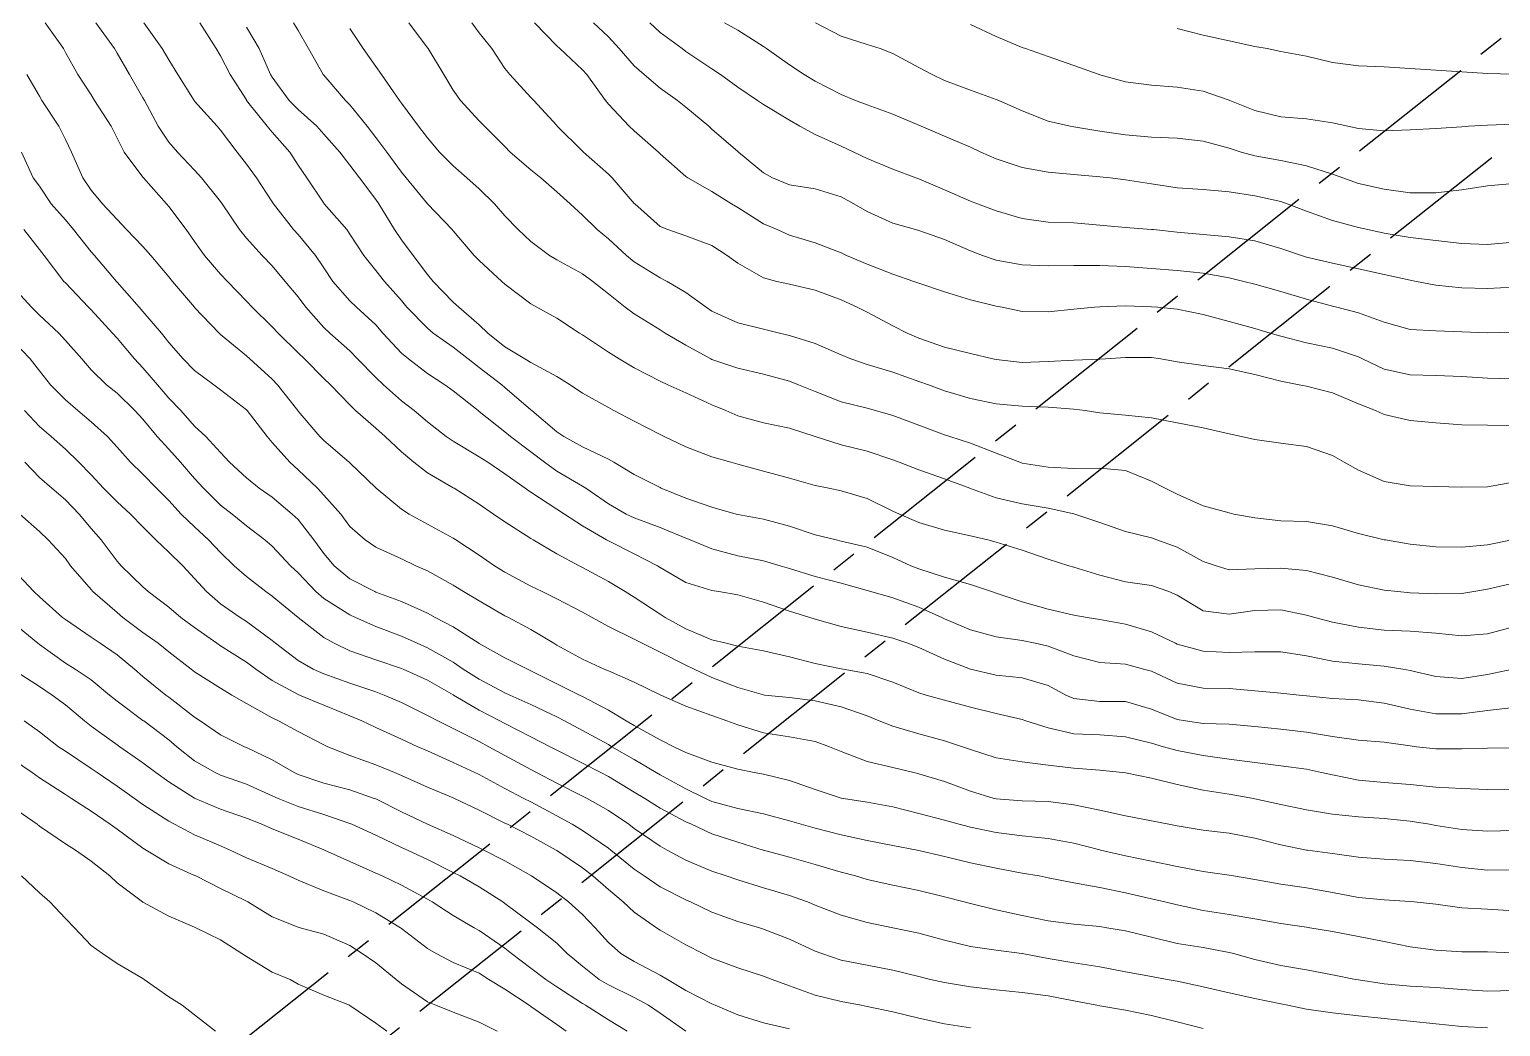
# Model space of a CAD drawing. Header units: centimetres. Extents: x 0 to 642158, y -847 to 649707.
# Drawn here: x 617136.56 to 617165, y 620487.84 to 620507.12 of the extents above; entities that cross this region are included whole.
import ezdxf

# ---------------------------------------------------------------- set-up
doc = ezdxf.new("R2010")
doc.units = ezdxf.units.CM
doc.header["$MEASUREMENT"] = 0
doc.linetypes.add('CENTERX2', pattern=[4, 2.5, -0.5, 0.5, -0.5])
doc.layers.add('SPW_parcellaire cadastral', color=7, linetype='CENTERX2', lineweight=25, true_color=0xff0542)
doc.layers.add('WAL_topographie 0.5', color=253, linetype='Continuous', lineweight=20)

msp = doc.modelspace()

# ---------------------------------------------------------------- linework, layer by layer
at = {"layer": 'SPW_parcellaire cadastral'}
for points in [[(617082.838, 620766.859), (617087.915, 620758.877), (617126.08, 620714.089), (617140.94, 620702.104), (617180.2, 620666.244), (617198.721, 620649.645), (617202.743, 620647.528), (617211.738, 620638.85), (617219.57, 620629.325), (617224.544, 620619.8), (617242.443, 620568.633), (617131.683, 620480.394), (616973.114, 620705.004), (617082.838, 620766.859)], [(617274.764, 620500.676), (617269.952, 620496.899), (617211.998, 620451.663), (617205.087, 620446.27), (617195.532, 620438.811), (617164.102, 620414.279), (617134.906, 620391.492), (617133.598, 620390.47), (617094.809, 620440.723), (617090.922, 620445.759), (617243.342, 620567.204), (617274.764, 620500.676)]]:
    msp.add_lwpolyline(points, dxfattribs=at)
at = {"layer": 'WAL_topographie 0.5'}
for points in [[(617165.25, 620492.419), (617164.75, 620492.424), (617164.25, 620492.439), (617163.75, 620492.47), (617163.25, 620492.52), (617162.75, 620492.56), (617162.25, 620492.604), (617161.75, 620492.703), (617161.54, 620492.75), (617161.25, 620492.814), (617160.75, 620492.879), (617160.25, 620492.942), (617159.75, 620493.01), (617159.25, 620493.077), (617158.75, 620493.176), (617158.482, 620493.25), (617158.25, 620493.316), (617157.75, 620493.442), (617157.25, 620493.477), (617156.75, 620493.502), (617156.25, 620493.618), (617155.822, 620493.75), (617155.75, 620493.775), (617155.25, 620493.893), (617154.75, 620494.016), (617154.25, 620494.148), (617153.892, 620494.25), (617153.75, 620494.295), (617153.25, 620494.501), (617152.75, 620494.666), (617152.288, 620494.75), (617152.25, 620494.757), (617151.75, 620494.862), (617151.25, 620494.991), (617150.75, 620495.104), (617150.25, 620495.197), (617150.026, 620495.25), (617149.75, 620495.318), (617149.25, 620495.531), (617148.847, 620495.75), (617148.75, 620495.811), (617148.25, 620496.145), (617148.076, 620496.25), (617147.75, 620496.443), (617147.25, 620496.715), (617147.182, 620496.75), (617146.75, 620496.98), (617146.293, 620497.25), (617146.25, 620497.276), (617145.75, 620497.598), (617145.528, 620497.75), (617145.25, 620497.94), (617144.765, 620498.25), (617144.75, 620498.259), (617144.25, 620498.544), (617143.986, 620498.75), (617143.75, 620498.952), (617143.435, 620499.25), (617143.25, 620499.408), (617142.863, 620499.75), (617142.75, 620499.859), (617142.378, 620500.25), (617142.25, 620500.374), (617141.875, 620500.75), (617141.75, 620500.87), (617141.363, 620501.25), (617141.25, 620501.373), (617140.862, 620501.75), (617140.75, 620501.868), (617140.382, 620502.25), (617140.25, 620502.387), (617139.942, 620502.75), (617139.75, 620503.023), (617139.584, 620503.25), (617139.25, 620503.698), (617139.206, 620503.75), (617138.761, 620504.25), (617138.75, 620504.263), (617138.384, 620504.75), (617138.25, 620505.019), (617138.134, 620505.25), (617137.816, 620505.75), (617137.75, 620505.855), (617137.49, 620506.25), (617137.25, 620506.674), (617137.211, 620506.75), (617136.861, 620507.25)], [(617165.25, 620493.228), (617164.75, 620493.222), (617164.25, 620493.206), (617163.75, 620493.206), (617163.375, 620493.25), (617163.25, 620493.264), (617162.75, 620493.335), (617162.25, 620493.379), (617161.75, 620493.45), (617161.25, 620493.532), (617160.75, 620493.589), (617160.25, 620493.643), (617159.75, 620493.688), (617159.25, 620493.699), (617158.905, 620493.75), (617158.75, 620493.775), (617158.25, 620493.975), (617157.75, 620494.122), (617157.25, 620494.125), (617156.75, 620494.183), (617156.597, 620494.25), (617156.25, 620494.431), (617155.75, 620494.584), (617155.25, 620494.635), (617154.75, 620494.75), (617154.75, 620494.75), (617154.25, 620494.943), (617153.75, 620495.168), (617153.537, 620495.25), (617153.25, 620495.352), (617152.75, 620495.468), (617152.25, 620495.573), (617151.75, 620495.716), (617151.645, 620495.75), (617151.25, 620495.872), (617150.75, 620496.048), (617150.25, 620496.187), (617149.882, 620496.25), (617149.75, 620496.27), (617149.25, 620496.425), (617148.75, 620496.719), (617148.7, 620496.75), (617148.25, 620496.979), (617147.75, 620497.229), (617147.713, 620497.25), (617147.25, 620497.523), (617146.9, 620497.75), (617146.75, 620497.846), (617146.25, 620498.174), (617146.142, 620498.25), (617145.75, 620498.53), (617145.417, 620498.75), (617145.25, 620498.854), (617144.75, 620499.157), (617144.615, 620499.25), (617144.25, 620499.53), (617143.993, 620499.75), (617143.75, 620499.942), (617143.398, 620500.25), (617143.25, 620500.393), (617142.901, 620500.75), (617142.75, 620500.903), (617142.365, 620501.25), (617142.25, 620501.358), (617141.897, 620501.75), (617141.75, 620501.95), (617141.502, 620502.25), (617141.25, 620502.547), (617141.054, 620502.75), (617140.75, 620503.087), (617140.616, 620503.25), (617140.282, 620503.75), (617140.25, 620503.793), (617139.881, 620504.25), (617139.75, 620504.402), (617139.417, 620504.75), (617139.25, 620504.944), (617139.044, 620505.25), (617138.777, 620505.75), (617138.75, 620505.798), (617138.487, 620506.25), (617138.25, 620506.666), (617138.2, 620506.75), (617137.839, 620507.25)], [(617165.25, 620494.009), (617164.75, 620493.953), (617164.25, 620493.888), (617163.75, 620493.885), (617163.25, 620493.977), (617162.75, 620494.095), (617162.25, 620494.157), (617161.75, 620494.182), (617161.25, 620494.237), (617161.108, 620494.25), (617160.75, 620494.287), (617160.25, 620494.333), (617159.75, 620494.374), (617159.25, 620494.379), (617158.75, 620494.482), (617158.25, 620494.709), (617158.098, 620494.75), (617157.75, 620494.847), (617157.25, 620494.877), (617156.75, 620495.005), (617156.25, 620495.194), (617156, 620495.25), (617155.75, 620495.306), (617155.25, 620495.375), (617154.75, 620495.509), (617154.25, 620495.724), (617154.194, 620495.75), (617153.75, 620495.946), (617153.25, 620496.126), (617152.821, 620496.25), (617152.75, 620496.272), (617152.25, 620496.41), (617151.75, 620496.539), (617151.25, 620496.695), (617151.07, 620496.75), (617150.75, 620496.842), (617150.25, 620496.941), (617149.75, 620497.077), (617149.328, 620497.25), (617149.25, 620497.282), (617148.75, 620497.488), (617148.25, 620497.676), (617148.095, 620497.75), (617147.75, 620497.945), (617147.316, 620498.25), (617147.25, 620498.292), (617146.75, 620498.582), (617146.517, 620498.75), (617146.25, 620498.956), (617145.857, 620499.25), (617145.75, 620499.342), (617145.25, 620499.736), (617145.231, 620499.75), (617144.75, 620500.134), (617144.59, 620500.25), (617144.25, 620500.47), (617143.882, 620500.75), (617143.75, 620500.859), (617143.39, 620501.25), (617143.25, 620501.409), (617142.88, 620501.75), (617142.75, 620501.873), (617142.422, 620502.25), (617142.25, 620502.509), (617142.085, 620502.75), (617141.75, 620503.154), (617141.663, 620503.25), (617141.272, 620503.75), (617141.25, 620503.788), (617140.944, 620504.25), (617140.75, 620504.517), (617140.57, 620504.75), (617140.25, 620505.173), (617140.185, 620505.25), (617139.75, 620505.736), (617139.739, 620505.75), (617139.426, 620506.25), (617139.25, 620506.535), (617139.123, 620506.75), (617138.77, 620507.25)], [(617165.237, 620494.75), (617164.75, 620494.647), (617164.25, 620494.569), (617163.75, 620494.611), (617163.25, 620494.726), (617163.112, 620494.75), (617162.75, 620494.805), (617162.25, 620494.854), (617161.75, 620494.905), (617161.25, 620495.005), (617160.75, 620495.086), (617160.25, 620495.085), (617159.75, 620495.071), (617159.25, 620495.098), (617158.75, 620495.235), (617158.716, 620495.25), (617158.25, 620495.474), (617157.75, 620495.618), (617157.25, 620495.708), (617157.006, 620495.75), (617156.75, 620495.796), (617156.25, 620495.909), (617155.75, 620496.055), (617155.25, 620496.22), (617155.156, 620496.25), (617154.75, 620496.386), (617154.25, 620496.526), (617153.75, 620496.689), (617153.6, 620496.75), (617153.25, 620496.91), (617152.75, 620497.109), (617152.25, 620497.228), (617152.155, 620497.25), (617151.75, 620497.35), (617151.25, 620497.517), (617150.75, 620497.65), (617150.25, 620497.742), (617150.222, 620497.75), (617149.75, 620497.882), (617149.25, 620498.055), (617148.77, 620498.25), (617148.75, 620498.26), (617148.25, 620498.515), (617147.856, 620498.75), (617147.75, 620498.809), (617147.25, 620499.052), (617146.885, 620499.25), (617146.75, 620499.339), (617146.27, 620499.75), (617146.25, 620499.767), (617145.75, 620500.195), (617145.687, 620500.25), (617145.25, 620500.583), (617145.036, 620500.75), (617144.75, 620500.979), (617144.362, 620501.25), (617144.25, 620501.342), (617143.855, 620501.75), (617143.75, 620501.879), (617143.421, 620502.25), (617143.25, 620502.462), (617143.018, 620502.75), (617142.75, 620503.165), (617142.691, 620503.25), (617142.257, 620503.75), (617142.25, 620503.759), (617141.92, 620504.25), (617141.75, 620504.499), (617141.588, 620504.75), (617141.25, 620505.135), (617141.153, 620505.25), (617140.755, 620505.75), (617140.75, 620505.758), (617140.439, 620506.25), (617140.25, 620506.613), (617140.167, 620506.75), (617139.848, 620507.25)], [(617165.25, 620495.569), (617164.75, 620495.435), (617164.25, 620495.392), (617163.75, 620495.449), (617163.25, 620495.485), (617162.75, 620495.506), (617162.25, 620495.561), (617161.75, 620495.659), (617161.409, 620495.75), (617161.25, 620495.797), (617160.75, 620495.899), (617160.25, 620495.885), (617159.75, 620495.812), (617159.25, 620495.875), (617158.75, 620496.182), (617158.584, 620496.25), (617158.25, 620496.37), (617157.75, 620496.437), (617157.25, 620496.57), (617156.75, 620496.723), (617156.65, 620496.75), (617156.25, 620496.875), (617155.75, 620497.049), (617155.25, 620497.208), (617155.083, 620497.25), (617154.75, 620497.33), (617154.25, 620497.441), (617153.75, 620497.588), (617153.379, 620497.75), (617153.25, 620497.806), (617152.75, 620498.048), (617152.25, 620498.201), (617152.009, 620498.25), (617151.75, 620498.301), (617151.25, 620498.441), (617150.75, 620498.58), (617150.25, 620498.714), (617150.115, 620498.75), (617149.75, 620498.857), (617149.25, 620499.048), (617148.828, 620499.25), (617148.75, 620499.285), (617148.25, 620499.543), (617147.856, 620499.75), (617147.75, 620499.808), (617147.25, 620500.089), (617147.009, 620500.25), (617146.75, 620500.408), (617146.25, 620500.68), (617146.131, 620500.75), (617145.75, 620500.984), (617145.419, 620501.25), (617145.25, 620501.412), (617144.856, 620501.75), (617144.75, 620501.847), (617144.361, 620502.25), (617144.25, 620502.382), (617143.976, 620502.75), (617143.75, 620503.051), (617143.616, 620503.25), (617143.309, 620503.75), (617143.25, 620503.836), (617142.934, 620504.25), (617142.75, 620504.498), (617142.555, 620504.75), (617142.25, 620505.099), (617142.109, 620505.25), (617141.75, 620505.574), (617141.577, 620505.75), (617141.25, 620506.198), (617141.219, 620506.25), (617140.999, 620506.75), (617140.75, 620507.163)], [(617165.25, 620496.414), (617164.75, 620496.297), (617164.482, 620496.25), (617164.25, 620496.211), (617163.75, 620496.206), (617163.25, 620496.229), (617163.016, 620496.25), (617162.75, 620496.28), (617162.25, 620496.383), (617161.75, 620496.531), (617161.25, 620496.661), (617160.75, 620496.701), (617160.25, 620496.687), (617159.75, 620496.671), (617159.502, 620496.75), (617159.25, 620496.833), (617158.75, 620497.108), (617158.352, 620497.25), (617158.25, 620497.292), (617157.75, 620497.415), (617157.25, 620497.586), (617156.765, 620497.75), (617156.75, 620497.754), (617156.25, 620497.865), (617155.75, 620497.946), (617155.25, 620498.062), (617154.75, 620498.246), (617154.738, 620498.25), (617154.25, 620498.433), (617153.75, 620498.603), (617153.373, 620498.75), (617153.25, 620498.795), (617152.75, 620498.964), (617152.25, 620499.089), (617151.75, 620499.249), (617151.746, 620499.25), (617151.25, 620499.412), (617150.75, 620499.515), (617150.25, 620499.65), (617150.022, 620499.75), (617149.75, 620499.862), (617149.25, 620500.092), (617148.896, 620500.25), (617148.75, 620500.318), (617148.25, 620500.578), (617147.961, 620500.75), (617147.75, 620500.881), (617147.25, 620501.216), (617147.192, 620501.25), (617146.75, 620501.536), (617146.366, 620501.75), (617146.25, 620501.814), (617145.75, 620502.195), (617145.69, 620502.25), (617145.25, 620502.653), (617145.154, 620502.75), (617144.75, 620503.228), (617144.732, 620503.25), (617144.25, 620503.748), (617144.249, 620503.75), (617143.838, 620504.25), (617143.75, 620504.359), (617143.464, 620504.75), (617143.25, 620505.032), (617143.085, 620505.25), (617142.75, 620505.666), (617142.667, 620505.75), (617142.25, 620506.236), (617142.237, 620506.25), (617141.952, 620506.75), (617141.75, 620507.102), (617141.663, 620507.25)], [(617165.223, 620497.25), (617164.75, 620497.154), (617164.25, 620497.111), (617163.75, 620497.114), (617163.25, 620497.166), (617162.772, 620497.25), (617162.75, 620497.254), (617162.25, 620497.375), (617161.75, 620497.522), (617161.25, 620497.605), (617160.75, 620497.62), (617160.25, 620497.677), (617159.845, 620497.75), (617159.75, 620497.772), (617159.25, 620497.911), (617158.75, 620498.134), (617158.515, 620498.25), (617158.25, 620498.385), (617157.75, 620498.592), (617157.25, 620498.638), (617156.75, 620498.633), (617156.25, 620498.656), (617155.75, 620498.735), (617155.703, 620498.75), (617155.25, 620498.93), (617154.75, 620499.118), (617154.349, 620499.25), (617154.25, 620499.281), (617153.75, 620499.466), (617153.25, 620499.658), (617152.915, 620499.75), (617152.75, 620499.795), (617152.25, 620499.923), (617151.75, 620500.122), (617151.427, 620500.25), (617151.25, 620500.321), (617150.75, 620500.455), (617150.25, 620500.569), (617149.75, 620500.74), (617149.731, 620500.75), (617149.25, 620501.014), (617148.85, 620501.25), (617148.75, 620501.314), (617148.25, 620501.623), (617148.077, 620501.75), (617147.75, 620502.009), (617147.449, 620502.25), (617147.25, 620502.395), (617146.75, 620502.666), (617146.61, 620502.75), (617146.25, 620503.019), (617146.003, 620503.25), (617145.75, 620503.518), (617145.549, 620503.75), (617145.25, 620504.038), (617145.015, 620504.25), (617144.75, 620504.483), (617144.485, 620504.75), (617144.25, 620505.028), (617144.078, 620505.25), (617143.75, 620505.693), (617143.708, 620505.75), (617143.365, 620506.25), (617143.25, 620506.408), (617143.009, 620506.75), (617142.75, 620507.138)], [(617165.25, 620498.369), (617164.75, 620498.275), (617164.25, 620498.269), (617163.75, 620498.282), (617163.25, 620498.296), (617162.75, 620498.38), (617162.25, 620498.599), (617161.973, 620498.75), (617161.75, 620498.879), (617161.25, 620499.055), (617160.75, 620499.122), (617160.25, 620499.191), (617159.991, 620499.25), (617159.75, 620499.301), (617159.25, 620499.416), (617158.75, 620499.516), (617158.25, 620499.608), (617157.75, 620499.66), (617157.25, 620499.709), (617156.967, 620499.75), (617156.75, 620499.779), (617156.25, 620499.819), (617155.75, 620499.838), (617155.25, 620499.882), (617154.75, 620499.983), (617154.25, 620500.134), (617153.936, 620500.25), (617153.75, 620500.314), (617153.25, 620500.491), (617152.75, 620500.644), (617152.438, 620500.75), (617152.25, 620500.827), (617151.75, 620501.05), (617151.25, 620501.205), (617151.06, 620501.25), (617150.75, 620501.323), (617150.25, 620501.448), (617149.75, 620501.676), (617149.64, 620501.75), (617149.25, 620502.034), (617148.887, 620502.25), (617148.75, 620502.317), (617148.25, 620502.626), (617148.098, 620502.75), (617147.75, 620503.072), (617147.531, 620503.25), (617147.25, 620503.531), (617147.008, 620503.75), (617146.75, 620503.983), (617146.445, 620504.25), (617146.25, 620504.404), (617145.853, 620504.75), (617145.75, 620504.855), (617145.351, 620505.25), (617145.25, 620505.355), (617144.888, 620505.75), (617144.75, 620505.949), (617144.565, 620506.25), (617144.264, 620506.75), (617144.25, 620506.768), (617143.892, 620507.25)], [(617165.25, 620499.46), (617164.75, 620499.468), (617164.25, 620499.478), (617163.75, 620499.516), (617163.25, 620499.56), (617162.75, 620499.674), (617162.584, 620499.75), (617162.25, 620499.883), (617161.75, 620500.095), (617161.25, 620500.22), (617161.107, 620500.25), (617160.75, 620500.318), (617160.25, 620500.449), (617159.75, 620500.558), (617159.25, 620500.62), (617158.75, 620500.696), (617158.43, 620500.75), (617158.25, 620500.779), (617157.75, 620500.777), (617157.361, 620500.75), (617157.25, 620500.743), (617156.75, 620500.728), (617156.25, 620500.697), (617155.75, 620500.68), (617155.25, 620500.736), (617155.185, 620500.75), (617154.75, 620500.855), (617154.25, 620500.976), (617153.75, 620501.148), (617153.524, 620501.25), (617153.25, 620501.392), (617152.75, 620501.654), (617152.559, 620501.75), (617152.25, 620501.893), (617151.75, 620502.077), (617151.25, 620502.195), (617151.008, 620502.25), (617150.75, 620502.317), (617150.25, 620502.599), (617150.044, 620502.75), (617149.75, 620502.941), (617149.25, 620503.133), (617148.896, 620503.25), (617148.75, 620503.309), (617148.258, 620503.75), (617148.25, 620503.758), (617147.822, 620504.25), (617147.75, 620504.32), (617147.269, 620504.75), (617147.25, 620504.769), (617146.759, 620505.25), (617146.75, 620505.262), (617146.306, 620505.75), (617146.25, 620505.805), (617145.844, 620506.25), (617145.75, 620506.366), (617145.498, 620506.75), (617145.25, 620507.058), (617145.106, 620507.25)], [(617165.25, 620500.365), (617164.75, 620500.38), (617164.25, 620500.409), (617163.75, 620500.43), (617163.25, 620500.442), (617162.75, 620500.552), (617162.33, 620500.75), (617162.25, 620500.788), (617161.75, 620500.959), (617161.25, 620501.064), (617160.75, 620501.192), (617160.543, 620501.25), (617160.25, 620501.335), (617159.75, 620501.471), (617159.25, 620501.609), (617158.75, 620501.714), (617158.365, 620501.75), (617158.25, 620501.759), (617157.75, 620501.774), (617157.25, 620501.758), (617157.147, 620501.75), (617156.75, 620501.712), (617156.25, 620501.663), (617155.75, 620501.669), (617155.365, 620501.75), (617155.25, 620501.771), (617154.75, 620501.891), (617154.25, 620502.045), (617153.75, 620502.215), (617153.658, 620502.25), (617153.25, 620502.386), (617152.75, 620502.585), (617152.356, 620502.75), (617152.25, 620502.8), (617151.75, 620502.995), (617151.25, 620503.141), (617151.014, 620503.25), (617150.75, 620503.365), (617150.25, 620503.677), (617150.13, 620503.75), (617149.75, 620503.989), (617149.285, 620504.25), (617149.25, 620504.277), (617148.75, 620504.718), (617148.717, 620504.75), (617148.25, 620505.163), (617148.153, 620505.25), (617147.75, 620505.676), (617147.694, 620505.75), (617147.332, 620506.25), (617147.25, 620506.34), (617146.811, 620506.75), (617146.75, 620506.806), (617146.318, 620507.25)], [(617165.25, 620501.269), (617164.75, 620501.256), (617164.25, 620501.272), (617163.75, 620501.291), (617163.25, 620501.319), (617162.75, 620501.463), (617162.25, 620501.643), (617161.835, 620501.75), (617161.75, 620501.772), (617161.25, 620501.903), (617160.75, 620502.052), (617160.25, 620502.196), (617160.034, 620502.25), (617159.75, 620502.316), (617159.25, 620502.407), (617158.75, 620502.462), (617158.25, 620502.501), (617157.75, 620502.536), (617157.25, 620502.557), (617156.75, 620502.559), (617156.25, 620502.552), (617155.75, 620502.572), (617155.25, 620502.657), (617154.98, 620502.75), (617154.75, 620502.839), (617154.25, 620503.061), (617153.75, 620503.233), (617153.686, 620503.25), (617153.25, 620503.374), (617152.75, 620503.598), (617152.495, 620503.75), (617152.25, 620503.885), (617151.75, 620504.036), (617151.25, 620504.117), (617150.925, 620504.25), (617150.75, 620504.349), (617150.267, 620504.75), (617150.25, 620504.764), (617149.75, 620505.194), (617149.691, 620505.25), (617149.25, 620505.619), (617149.084, 620505.75), (617148.75, 620505.986), (617148.442, 620506.25), (617148.25, 620506.42), (617147.961, 620506.75), (617147.75, 620506.977), (617147.461, 620507.25)], [(617165.25, 620502.136), (617164.75, 620502.112), (617164.25, 620502.126), (617163.75, 620502.178), (617163.375, 620502.25), (617163.25, 620502.273), (617162.75, 620502.385), (617162.25, 620502.494), (617161.75, 620502.601), (617161.25, 620502.72), (617161.151, 620502.75), (617160.75, 620502.883), (617160.25, 620503.036), (617159.75, 620503.112), (617159.25, 620503.153), (617158.75, 620503.203), (617158.288, 620503.25), (617158.25, 620503.254), (617157.75, 620503.29), (617157.25, 620503.337), (617156.75, 620503.38), (617156.25, 620503.396), (617155.75, 620503.463), (617155.25, 620503.612), (617154.884, 620503.75), (617154.75, 620503.8), (617154.25, 620504.019), (617153.75, 620504.23), (617153.696, 620504.25), (617153.25, 620504.419), (617152.75, 620504.629), (617152.492, 620504.75), (617152.25, 620504.862), (617151.75, 620505.087), (617151.454, 620505.25), (617151.25, 620505.365), (617150.75, 620505.671), (617150.63, 620505.75), (617150.25, 620506.005), (617149.917, 620506.25), (617149.75, 620506.361), (617149.25, 620506.695), (617149.174, 620506.75), (617148.75, 620507.063), (617148.552, 620507.25)], [(617165.25, 620503.009), (617164.75, 620502.963), (617164.25, 620502.983), (617163.75, 620503.041), (617163.25, 620503.098), (617162.75, 620503.183), (617162.434, 620503.25), (617162.25, 620503.292), (617161.75, 620503.424), (617161.25, 620503.605), (617160.873, 620503.75), (617160.75, 620503.792), (617160.25, 620503.905), (617159.75, 620503.982), (617159.25, 620504.029), (617158.75, 620504.059), (617158.25, 620504.133), (617157.75, 620504.215), (617157.454, 620504.25), (617157.25, 620504.272), (617156.75, 620504.319), (617156.25, 620504.36), (617155.75, 620504.452), (617155.25, 620504.622), (617154.95, 620504.75), (617154.75, 620504.844), (617154.25, 620505.056), (617153.794, 620505.25), (617153.75, 620505.269), (617153.25, 620505.481), (617152.75, 620505.663), (617152.525, 620505.75), (617152.25, 620505.861), (617151.75, 620506.12), (617151.538, 620506.25), (617151.25, 620506.436), (617150.809, 620506.75), (617150.75, 620506.792), (617150.25, 620507.108), (617149.996, 620507.25)], [(617165.25, 620504.145), (617164.75, 620504.096), (617164.25, 620504.022), (617163.75, 620503.96), (617163.25, 620503.962), (617162.75, 620504.033), (617162.25, 620504.144), (617161.947, 620504.25), (617161.75, 620504.322), (617161.25, 620504.486), (617160.75, 620504.585), (617160.25, 620504.679), (617159.986, 620504.75), (617159.75, 620504.824), (617159.25, 620504.964), (617158.75, 620505.018), (617158.25, 620505.04), (617157.75, 620505.085), (617157.25, 620505.157), (617156.75, 620505.239), (617156.681, 620505.25), (617156.25, 620505.351), (617155.75, 620505.547), (617155.296, 620505.75), (617155.25, 620505.768), (617154.75, 620505.947), (617154.25, 620506.136), (617154.012, 620506.25), (617153.75, 620506.386), (617153.25, 620506.655), (617153.002, 620506.75), (617152.75, 620506.832), (617152.25, 620506.994), (617151.755, 620507.25)], [(617165.25, 620505.292), (617164.75, 620505.272), (617164.38, 620505.25), (617164.25, 620505.241), (617163.75, 620505.207), (617163.25, 620505.179), (617162.75, 620505.161), (617162.25, 620505.203), (617162.046, 620505.25), (617161.75, 620505.317), (617161.25, 620505.395), (617160.75, 620505.432), (617160.25, 620505.551), (617159.766, 620505.75), (617159.75, 620505.757), (617159.25, 620505.929), (617158.75, 620506.004), (617158.25, 620506.042), (617157.75, 620506.109), (617157.25, 620506.246), (617157.237, 620506.25), (617156.75, 620506.425), (617156.25, 620506.597), (617155.816, 620506.75), (617155.75, 620506.775), (617155.25, 620506.988), (617154.75, 620507.216)], [(617165.25, 620506.255), (617164.75, 620506.27), (617164.25, 620506.304), (617163.75, 620506.334), (617163.25, 620506.367), (617162.75, 620506.399), (617162.25, 620506.416), (617161.75, 620506.481), (617161.25, 620506.605), (617160.75, 620506.698), (617160.484, 620506.75), (617160.25, 620506.793), (617159.75, 620506.903), (617159.25, 620507.011), (617158.75, 620507.138)], [(617165.25, 620491.628), (617164.75, 620491.614), (617164.25, 620491.65), (617163.75, 620491.729), (617163.626, 620491.75), (617163.25, 620491.812), (617162.75, 620491.864), (617162.25, 620491.897), (617161.75, 620491.947), (617161.25, 620492.026), (617160.75, 620492.13), (617160.25, 620492.244), (617160.22, 620492.25), (617159.75, 620492.33), (617159.25, 620492.408), (617158.75, 620492.518), (617158.25, 620492.64), (617157.75, 620492.742), (617157.687, 620492.75), (617157.25, 620492.799), (617156.75, 620492.838), (617156.25, 620492.896), (617155.75, 620492.956), (617155.25, 620493.038), (617154.75, 620493.196), (617154.598, 620493.25), (617154.25, 620493.365), (617153.75, 620493.501), (617153.25, 620493.649), (617152.987, 620493.75), (617152.75, 620493.845), (617152.25, 620494.018), (617151.75, 620494.136), (617151.25, 620494.2), (617150.768, 620494.25), (617150.75, 620494.252), (617150.25, 620494.396), (617149.75, 620494.588), (617149.408, 620494.75), (617149.25, 620494.824), (617148.75, 620495.081), (617148.402, 620495.25), (617148.25, 620495.33), (617147.75, 620495.577), (617147.436, 620495.75), (617147.25, 620495.852), (617146.75, 620496.113), (617146.468, 620496.25), (617146.25, 620496.357), (617145.75, 620496.623), (617145.547, 620496.75), (617145.25, 620496.955), (617144.799, 620497.25), (617144.75, 620497.282), (617144.25, 620497.552), (617143.895, 620497.75), (617143.75, 620497.841), (617143.259, 620498.25), (617143.25, 620498.259), (617142.75, 620498.737), (617142.736, 620498.75), (617142.25, 620499.171), (617142.17, 620499.25), (617141.75, 620499.74), (617141.743, 620499.75), (617141.353, 620500.25), (617141.25, 620500.356), (617140.819, 620500.75), (617140.75, 620500.811), (617140.25, 620501.223), (617140.221, 620501.25), (617139.75, 620501.745), (617139.746, 620501.75), (617139.319, 620502.25), (617139.25, 620502.338), (617138.9, 620502.75), (617138.75, 620502.923), (617138.433, 620503.25), (617138.25, 620503.443), (617137.971, 620503.75), (617137.75, 620504.011), (617137.585, 620504.25), (617137.37, 620504.75), (617137.25, 620504.993), (617137.125, 620505.25), (617136.797, 620505.75), (617136.75, 620505.831), (617136.507, 620506.25)], [(617165.25, 620490.868), (617164.75, 620490.864), (617164.25, 620490.915), (617163.75, 620490.994), (617163.25, 620491.048), (617162.75, 620491.074), (617162.25, 620491.114), (617161.75, 620491.182), (617161.264, 620491.25), (617161.25, 620491.252), (617160.75, 620491.35), (617160.25, 620491.48), (617159.75, 620491.575), (617159.25, 620491.638), (617158.75, 620491.719), (617158.583, 620491.75), (617158.25, 620491.816), (617157.75, 620491.916), (617157.25, 620492.023), (617156.75, 620492.126), (617156.25, 620492.19), (617155.75, 620492.206), (617155.25, 620492.24), (617155.211, 620492.25), (617154.75, 620492.388), (617154.25, 620492.579), (617153.75, 620492.727), (617153.657, 620492.75), (617153.25, 620492.848), (617152.75, 620492.967), (617152.25, 620493.155), (617152.022, 620493.25), (617151.75, 620493.351), (617151.25, 620493.441), (617150.75, 620493.52), (617150.25, 620493.673), (617150.041, 620493.75), (617149.75, 620493.853), (617149.25, 620494.031), (617148.763, 620494.25), (617148.75, 620494.256), (617148.25, 620494.499), (617147.75, 620494.716), (617147.67, 620494.75), (617147.25, 620494.943), (617146.75, 620495.217), (617146.693, 620495.25), (617146.25, 620495.519), (617145.817, 620495.75), (617145.75, 620495.784), (617145.25, 620496.072), (617144.947, 620496.25), (617144.75, 620496.374), (617144.25, 620496.649), (617144.026, 620496.75), (617143.75, 620496.884), (617143.25, 620497.111), (617143.045, 620497.25), (617142.75, 620497.511), (617142.576, 620497.75), (617142.25, 620498.116), (617142.126, 620498.25), (617141.75, 620498.607), (617141.589, 620498.75), (617141.25, 620499.135), (617141.151, 620499.25), (617140.764, 620499.75), (617140.75, 620499.765), (617140.25, 620500.154), (617140.12, 620500.25), (617139.75, 620500.525), (617139.528, 620500.75), (617139.25, 620501.066), (617139.108, 620501.25), (617138.75, 620501.665), (617138.676, 620501.75), (617138.25, 620502.236), (617138.238, 620502.25), (617137.811, 620502.75), (617137.75, 620502.818), (617137.406, 620503.25), (617137.25, 620503.44), (617136.977, 620503.75), (617136.75, 620504.088), (617136.628, 620504.25), (617136.402, 620504.75)], [(617165.25, 620490.074), (617164.75, 620490.106), (617164.25, 620490.134), (617163.75, 620490.202), (617163.332, 620490.25), (617163.25, 620490.258), (617162.75, 620490.286), (617162.25, 620490.334), (617161.75, 620490.429), (617161.25, 620490.521), (617160.75, 620490.591), (617160.25, 620490.68), (617159.836, 620490.75), (617159.75, 620490.765), (617159.25, 620490.839), (617158.75, 620490.934), (617158.25, 620491.037), (617157.75, 620491.137), (617157.265, 620491.25), (617157.25, 620491.254), (617156.75, 620491.383), (617156.25, 620491.474), (617155.75, 620491.529), (617155.25, 620491.592), (617154.75, 620491.694), (617154.533, 620491.75), (617154.25, 620491.83), (617153.75, 620491.96), (617153.25, 620492.084), (617152.75, 620492.18), (617152.298, 620492.25), (617152.25, 620492.258), (617151.75, 620492.423), (617151.25, 620492.597), (617150.75, 620492.716), (617150.567, 620492.75), (617150.25, 620492.816), (617149.75, 620492.951), (617149.25, 620493.135), (617149.013, 620493.25), (617148.75, 620493.381), (617148.25, 620493.661), (617148.093, 620493.75), (617147.75, 620493.957), (617147.25, 620494.221), (617147.191, 620494.25), (617146.75, 620494.468), (617146.25, 620494.72), (617146.183, 620494.75), (617145.75, 620494.971), (617145.25, 620495.246), (617145.244, 620495.25), (617144.75, 620495.57), (617144.398, 620495.75), (617144.25, 620495.83), (617143.75, 620496.06), (617143.25, 620496.242), (617143.231, 620496.25), (617142.75, 620496.495), (617142.446, 620496.75), (617142.25, 620496.984), (617142.056, 620497.25), (617141.75, 620497.641), (617141.636, 620497.75), (617141.25, 620498.077), (617140.994, 620498.25), (617140.75, 620498.45), (617140.424, 620498.75), (617140.25, 620498.937), (617139.967, 620499.25), (617139.75, 620499.452), (617139.485, 620499.75), (617139.25, 620499.993), (617139.029, 620500.25), (617138.75, 620500.575), (617138.586, 620500.75), (617138.25, 620501.154), (617138.163, 620501.25), (617137.75, 620501.702), (617137.7, 620501.75), (617137.25, 620502.218), (617137.219, 620502.25), (617136.841, 620502.75), (617136.75, 620502.869), (617136.445, 620503.25)], [(617165.25, 620489.264), (617164.75, 620489.28), (617164.25, 620489.28), (617163.75, 620489.314), (617163.25, 620489.381), (617162.75, 620489.48), (617162.25, 620489.581), (617161.75, 620489.674), (617161.31, 620489.75), (617161.25, 620489.76), (617160.75, 620489.834), (617160.25, 620489.919), (617159.75, 620490.007), (617159.25, 620490.084), (617158.75, 620490.19), (617158.506, 620490.25), (617158.25, 620490.311), (617157.75, 620490.421), (617157.25, 620490.525), (617156.75, 620490.62), (617156.25, 620490.717), (617156.078, 620490.75), (617155.75, 620490.806), (617155.25, 620490.901), (617154.75, 620491.007), (617154.25, 620491.128), (617153.75, 620491.244), (617153.72, 620491.25), (617153.25, 620491.338), (617152.75, 620491.438), (617152.25, 620491.545), (617151.75, 620491.675), (617151.48, 620491.75), (617151.25, 620491.819), (617150.75, 620491.949), (617150.25, 620492.054), (617149.75, 620492.192), (617149.625, 620492.25), (617149.25, 620492.433), (617148.75, 620492.704), (617148.673, 620492.75), (617148.25, 620493.004), (617147.818, 620493.25), (617147.75, 620493.29), (617147.25, 620493.563), (617146.899, 620493.75), (617146.75, 620493.827), (617146.25, 620494.069), (617145.844, 620494.25), (617145.75, 620494.293), (617145.25, 620494.554), (617144.943, 620494.75), (617144.75, 620494.882), (617144.25, 620495.163), (617144.052, 620495.25), (617143.75, 620495.388), (617143.25, 620495.578), (617142.86, 620495.75), (617142.75, 620495.799), (617142.25, 620496.119), (617142.092, 620496.25), (617141.75, 620496.612), (617141.603, 620496.75), (617141.25, 620497.127), (617141.106, 620497.25), (617140.75, 620497.522), (617140.473, 620497.75), (617140.25, 620497.924), (617139.922, 620498.25), (617139.75, 620498.439), (617139.477, 620498.75), (617139.25, 620499.005), (617139.026, 620499.25), (617138.75, 620499.584), (617138.595, 620499.75), (617138.25, 620500.087), (617138.044, 620500.25), (617137.75, 620500.537), (617137.566, 620500.75), (617137.25, 620501.106), (617137.122, 620501.25), (617136.75, 620501.599), (617136.592, 620501.75), (617136.25, 620502.133)], [(617165.25, 620488.533), (617164.75, 620488.524), (617164.25, 620488.555), (617163.75, 620488.594), (617163.25, 620488.617), (617162.75, 620488.667), (617162.25, 620488.741), (617162.198, 620488.75), (617161.75, 620488.841), (617161.25, 620488.935), (617160.75, 620489.021), (617160.25, 620489.135), (617159.839, 620489.25), (617159.75, 620489.273), (617159.25, 620489.364), (617158.75, 620489.446), (617158.25, 620489.564), (617157.75, 620489.687), (617157.39, 620489.75), (617157.25, 620489.773), (617156.75, 620489.817), (617156.25, 620489.884), (617155.75, 620489.987), (617155.25, 620490.093), (617154.75, 620490.219), (617154.631, 620490.25), (617154.25, 620490.347), (617153.75, 620490.469), (617153.25, 620490.573), (617152.75, 620490.684), (617152.527, 620490.75), (617152.25, 620490.826), (617151.75, 620490.975), (617151.25, 620491.111), (617150.75, 620491.246), (617150.74, 620491.25), (617150.25, 620491.401), (617149.75, 620491.568), (617149.355, 620491.75), (617149.25, 620491.797), (617148.75, 620492.064), (617148.455, 620492.25), (617148.25, 620492.372), (617147.75, 620492.675), (617147.606, 620492.75), (617147.25, 620492.929), (617146.75, 620493.185), (617146.626, 620493.25), (617146.25, 620493.443), (617145.75, 620493.696), (617145.652, 620493.75), (617145.25, 620493.958), (617144.752, 620494.25), (617144.75, 620494.252), (617144.25, 620494.536), (617143.782, 620494.75), (617143.75, 620494.764), (617143.25, 620494.933), (617142.75, 620495.107), (617142.45, 620495.25), (617142.25, 620495.363), (617141.75, 620495.749), (617141.749, 620495.75), (617141.25, 620496.161), (617141.124, 620496.25), (617140.75, 620496.54), (617140.514, 620496.75), (617140.25, 620497.004), (617140.017, 620497.25), (617139.75, 620497.501), (617139.491, 620497.75), (617139.25, 620498.011), (617139.014, 620498.25), (617138.75, 620498.52), (617138.511, 620498.75), (617138.25, 620499.042), (617138.065, 620499.25), (617137.75, 620499.533), (617137.488, 620499.75), (617137.25, 620499.957), (617136.96, 620500.25), (617136.75, 620500.517), (617136.569, 620500.75), (617136.25, 620501.089)], [(617164.75, 620487.816), (617164.25, 620487.841), (617163.75, 620487.89), (617163.25, 620487.94), (617162.75, 620487.996), (617162.25, 620488.048), (617161.75, 620488.101), (617161.25, 620488.177), (617160.886, 620488.25), (617160.75, 620488.277), (617160.25, 620488.382), (617159.75, 620488.491), (617159.25, 620488.609), (617158.75, 620488.715), (617158.553, 620488.75), (617158.25, 620488.803), (617157.75, 620488.895), (617157.25, 620488.99), (617156.75, 620489.071), (617156.25, 620489.154), (617155.75, 620489.249), (617155.743, 620489.25), (617155.25, 620489.316), (617154.75, 620489.387), (617154.25, 620489.506), (617153.75, 620489.641), (617153.25, 620489.75), (617153.25, 620489.75), (617152.75, 620489.851), (617152.25, 620489.993), (617151.75, 620490.188), (617151.599, 620490.25), (617151.25, 620490.373), (617150.75, 620490.523), (617150.25, 620490.673), (617150.027, 620490.75), (617149.75, 620490.845), (617149.25, 620491.057), (617148.889, 620491.25), (617148.75, 620491.324), (617148.25, 620491.67), (617148.146, 620491.75), (617147.75, 620492.017), (617147.336, 620492.25), (617147.25, 620492.294), (617146.75, 620492.547), (617146.362, 620492.75), (617146.25, 620492.809), (617145.75, 620493.078), (617145.436, 620493.25), (617145.25, 620493.35), (617144.75, 620493.602), (617144.451, 620493.75), (617144.25, 620493.856), (617143.75, 620494.104), (617143.412, 620494.25), (617143.25, 620494.311), (617142.75, 620494.479), (617142.25, 620494.66), (617142.043, 620494.75), (617141.75, 620494.919), (617141.316, 620495.25), (617141.25, 620495.306), (617140.75, 620495.673), (617140.627, 620495.75), (617140.25, 620496.011), (617139.979, 620496.25), (617139.75, 620496.506), (617139.519, 620496.75), (617139.25, 620497.012), (617139.002, 620497.25), (617138.75, 620497.501), (617138.511, 620497.75), (617138.25, 620497.989), (617137.989, 620498.25), (617137.75, 620498.507), (617137.51, 620498.75), (617137.25, 620499.002), (617136.973, 620499.25), (617136.75, 620499.445), (617136.458, 620499.75)], [(617159.25, 620487.803), (617158.75, 620487.929), (617158.25, 620488.053), (617157.75, 620488.156), (617157.25, 620488.24), (617157.196, 620488.25), (617156.75, 620488.333), (617156.25, 620488.429), (617155.75, 620488.498), (617155.25, 620488.55), (617154.75, 620488.607), (617154.25, 620488.688), (617153.979, 620488.75), (617153.75, 620488.806), (617153.25, 620488.926), (617152.75, 620489.025), (617152.25, 620489.124), (617151.876, 620489.25), (617151.75, 620489.296), (617151.25, 620489.53), (617150.75, 620489.724), (617150.668, 620489.75), (617150.25, 620489.87), (617149.75, 620490.053), (617149.338, 620490.25), (617149.25, 620490.288), (617148.75, 620490.543), (617148.442, 620490.75), (617148.25, 620490.882), (617147.799, 620491.25), (617147.75, 620491.288), (617147.25, 620491.631), (617147.048, 620491.75), (617146.75, 620491.912), (617146.25, 620492.181), (617146.117, 620492.25), (617145.75, 620492.441), (617145.25, 620492.71), (617145.165, 620492.75), (617144.75, 620492.943), (617144.25, 620493.169), (617144.068, 620493.25), (617143.75, 620493.397), (617143.25, 620493.621), (617142.98, 620493.75), (617142.75, 620493.847), (617142.25, 620494.052), (617141.777, 620494.25), (617141.75, 620494.261), (617141.25, 620494.531), (617140.934, 620494.75), (617140.75, 620494.888), (617140.25, 620495.201), (617140.178, 620495.25), (617139.75, 620495.555), (617139.484, 620495.75), (617139.25, 620495.95), (617138.853, 620496.25), (617138.75, 620496.344), (617138.328, 620496.75), (617138.25, 620496.836), (617137.94, 620497.25), (617137.75, 620497.473), (617137.518, 620497.75), (617137.25, 620498.025), (617136.987, 620498.25), (617136.75, 620498.455), (617136.468, 620498.75)], [(617154.75, 620487.815), (617154.25, 620487.893), (617153.75, 620487.999), (617153.25, 620488.122), (617152.75, 620488.228), (617152.636, 620488.25), (617152.25, 620488.32), (617151.75, 620488.442), (617151.25, 620488.625), (617150.913, 620488.75), (617150.75, 620488.811), (617150.25, 620488.971), (617149.75, 620489.163), (617149.576, 620489.25), (617149.25, 620489.417), (617148.75, 620489.705), (617148.682, 620489.75), (617148.25, 620490.049), (617148.038, 620490.25), (617147.75, 620490.49), (617147.451, 620490.75), (617147.25, 620490.905), (617146.75, 620491.242), (617146.737, 620491.25), (617146.25, 620491.518), (617145.797, 620491.75), (617145.75, 620491.773), (617145.25, 620492.023), (617144.775, 620492.25), (617144.75, 620492.261), (617144.25, 620492.467), (617143.75, 620492.694), (617143.617, 620492.75), (617143.25, 620492.9), (617142.75, 620493.083), (617142.325, 620493.25), (617142.25, 620493.285), (617141.75, 620493.547), (617141.374, 620493.75), (617141.25, 620493.807), (617140.75, 620494.083), (617140.467, 620494.25), (617140.25, 620494.379), (617139.75, 620494.699), (617139.683, 620494.75), (617139.25, 620495.083), (617139.042, 620495.25), (617138.75, 620495.457), (617138.363, 620495.75), (617138.25, 620495.844), (617137.784, 620496.25), (617137.75, 620496.288), (617137.351, 620496.75), (617137.25, 620496.887), (617136.92, 620497.25), (617136.75, 620497.41), (617136.37, 620497.75)], [(617151.25, 620487.792), (617150.75, 620487.909), (617150.25, 620488.067), (617149.813, 620488.25), (617149.75, 620488.277), (617149.25, 620488.537), (617148.891, 620488.75), (617148.75, 620488.833), (617148.25, 620489.095), (617147.991, 620489.25), (617147.75, 620489.461), (617147.491, 620489.75), (617147.25, 620490.005), (617146.979, 620490.25), (617146.75, 620490.422), (617146.26, 620490.75), (617146.25, 620490.756), (617145.75, 620491.04), (617145.342, 620491.25), (617145.25, 620491.295), (617144.75, 620491.536), (617144.254, 620491.75), (617144.25, 620491.752), (617143.75, 620491.99), (617143.25, 620492.239), (617143.221, 620492.25), (617142.75, 620492.415), (617142.25, 620492.545), (617141.75, 620492.714), (617141.672, 620492.75), (617141.25, 620492.996), (617140.75, 620493.235), (617140.714, 620493.25), (617140.25, 620493.48), (617139.859, 620493.75), (617139.75, 620493.824), (617139.25, 620494.206), (617139.19, 620494.25), (617138.75, 620494.606), (617138.585, 620494.75), (617138.25, 620495.029), (617137.926, 620495.25), (617137.75, 620495.37), (617137.25, 620495.707), (617137.197, 620495.75), (617136.75, 620496.151), (617136.641, 620496.25), (617136.25, 620496.67)], [(617149.246, 620487.75), (617148.75, 620488.094), (617148.522, 620488.25), (617148.25, 620488.402), (617147.75, 620488.642), (617147.571, 620488.75), (617147.25, 620489.006), (617146.952, 620489.25), (617146.75, 620489.453), (617146.376, 620489.75), (617146.25, 620489.843), (617145.75, 620490.219), (617145.706, 620490.25), (617145.25, 620490.541), (617144.884, 620490.75), (617144.75, 620490.819), (617144.25, 620491.067), (617143.862, 620491.25), (617143.75, 620491.301), (617143.25, 620491.538), (617142.789, 620491.75), (617142.75, 620491.766), (617142.25, 620491.937), (617141.75, 620492.096), (617141.367, 620492.25), (617141.25, 620492.303), (617140.75, 620492.523), (617140.25, 620492.701), (617140.148, 620492.75), (617139.75, 620492.979), (617139.408, 620493.25), (617139.25, 620493.384), (617138.764, 620493.75), (617138.75, 620493.76), (617138.25, 620494.13), (617138.106, 620494.25), (617137.75, 620494.541), (617137.439, 620494.75), (617137.25, 620494.866), (617136.75, 620495.225), (617136.717, 620495.25), (617136.25, 620495.642)], [(617148.113, 620487.75), (617147.75, 620487.97), (617147.305, 620488.25), (617147.25, 620488.282), (617146.75, 620488.609), (617146.539, 620488.75), (617146.25, 620488.966), (617145.879, 620489.25), (617145.75, 620489.354), (617145.25, 620489.698), (617145.153, 620489.75), (617144.75, 620489.987), (617144.34, 620490.25), (617144.25, 620490.301), (617143.75, 620490.575), (617143.378, 620490.75), (617143.25, 620490.807), (617142.75, 620491.028), (617142.26, 620491.25), (617142.25, 620491.255), (617141.75, 620491.465), (617141.25, 620491.664), (617141.049, 620491.75), (617140.75, 620491.867), (617140.25, 620492.044), (617139.758, 620492.25), (617139.75, 620492.254), (617139.25, 620492.572), (617138.998, 620492.75), (617138.75, 620492.941), (617138.302, 620493.25), (617138.25, 620493.285), (617137.75, 620493.645), (617137.62, 620493.75), (617137.25, 620494.06), (617136.995, 620494.25), (617136.75, 620494.413), (617136.25, 620494.737)], [(617146.935, 620487.75), (617146.75, 620487.877), (617146.25, 620488.228), (617146.216, 620488.25), (617145.75, 620488.558), (617145.44, 620488.75), (617145.25, 620488.87), (617144.75, 620489.076), (617144.419, 620489.25), (617144.25, 620489.348), (617143.75, 620489.733), (617143.727, 620489.75), (617143.25, 620490.034), (617142.814, 620490.25), (617142.75, 620490.278), (617142.25, 620490.463), (617141.75, 620490.666), (617141.573, 620490.75), (617141.25, 620490.895), (617140.75, 620491.102), (617140.437, 620491.25), (617140.25, 620491.331), (617139.75, 620491.545), (617139.358, 620491.75), (617139.25, 620491.808), (617138.75, 620492.132), (617138.585, 620492.25), (617138.25, 620492.487), (617137.868, 620492.75), (617137.75, 620492.829), (617137.25, 620493.161), (617137.12, 620493.25), (617136.75, 620493.538), (617136.452, 620493.75)], [(617145.599, 620487.75), (617145.25, 620487.92), (617144.75, 620488.119), (617144.412, 620488.25), (617144.25, 620488.314), (617143.75, 620488.661), (617143.644, 620488.75), (617143.25, 620489.072), (617142.988, 620489.25), (617142.75, 620489.403), (617142.25, 620489.627), (617141.787, 620489.75), (617141.75, 620489.759), (617141.25, 620489.962), (617140.778, 620490.25), (617140.75, 620490.264), (617140.25, 620490.509), (617139.773, 620490.75), (617139.75, 620490.761), (617139.25, 620490.983), (617138.81, 620491.25), (617138.75, 620491.286), (617138.25, 620491.653), (617138.115, 620491.75), (617137.75, 620492.002), (617137.369, 620492.25), (617137.25, 620492.324), (617136.75, 620492.65), (617136.606, 620492.75), (617136.25, 620492.995)], [(617143.465, 620487.75), (617143.25, 620487.906), (617142.75, 620488.246), (617142.741, 620488.25), (617142.25, 620488.447), (617141.75, 620488.66), (617141.597, 620488.75), (617141.25, 620488.89), (617140.75, 620489.191), (617140.659, 620489.25), (617140.25, 620489.513), (617139.771, 620489.75), (617139.75, 620489.759), (617139.25, 620489.973), (617138.75, 620490.242), (617138.739, 620490.25), (617138.25, 620490.619), (617138.108, 620490.75), (617137.75, 620491.036), (617137.448, 620491.25), (617137.25, 620491.374), (617136.75, 620491.716), (617136.703, 620491.75), (617136.25, 620492.065)], [(617140.151, 620487.75), (617139.75, 620488.065), (617139.507, 620488.25), (617139.25, 620488.415), (617138.776, 620488.75), (617138.75, 620488.765), (617138.25, 620489.056), (617137.966, 620489.25), (617137.75, 620489.406), (617137.425, 620489.75), (617137.25, 620489.928), (617136.951, 620490.25), (617136.75, 620490.425), (617136.4, 620490.75)]]:
    msp.add_lwpolyline(points, dxfattribs=at)

doc.saveas('drawing.dxf')
